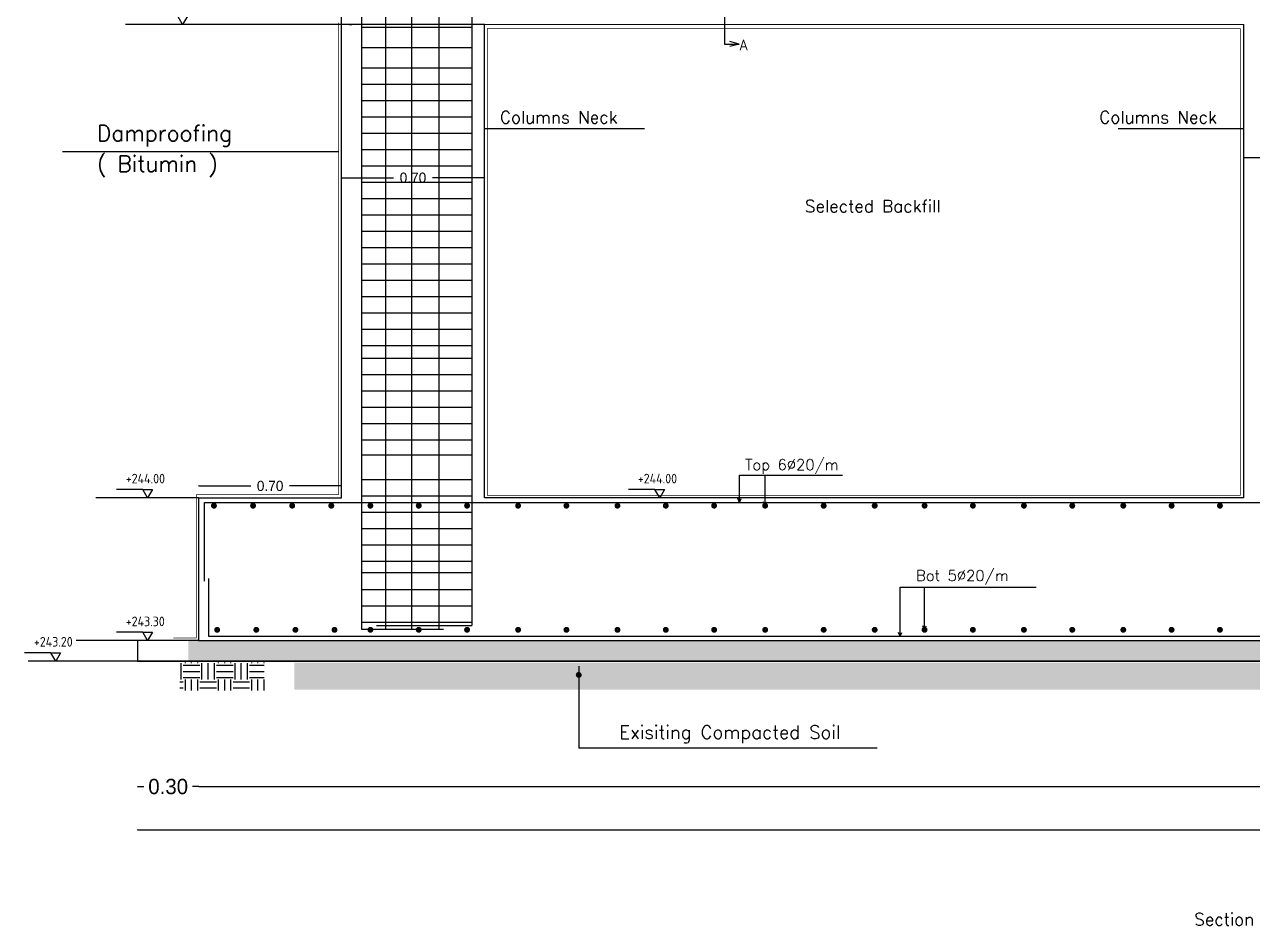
# Model space of a CAD drawing. Extents: x 166525 to 167198, y 178739 to 179747.
# Drawn here: x 166616.67 to 166640.73, y 179470.39 to 179488.05 of the extents above; entities that cross this region are included whole.
import ezdxf
from ezdxf.enums import TextEntityAlignment as Align

# ---------------------------------------------------------------- set-up
doc = ezdxf.new("R2010")
doc.units = 0
doc.header["$MEASUREMENT"] = 0
for name, pattern in [('AUSGEZOGEN', [0]), ('STRICHPUNKT2', [0.7, 0.4, -0.15, 0, -0.15]), ('VONLAYER', [0])]:
    doc.linetypes.add(name, pattern=pattern)
doc.layers.get('0').update_dxf_attribs({"linetype": 'CONTINUOUS'})
doc.layers.get('DEFPOINTS').update_dxf_attribs({"linetype": 'CONTINUOUS'})
for name, color, linetype in [('0371', 4, 'CONTINUOUS'), ('BEAM-DIM', 4, 'CONTINUOUS'), ('BEAM-REIN', 2, 'CONTINUOUS'), ('blinding', 1, 'CONTINUOUS'), ('EBENE0', 7, 'AUSGEZOGEN'), ('found', 6, 'CONTINUOUS'), ('rebar call line', 8, 'CONTINUOUS'), ('REBARS', 2, 'CONTINUOUS'), ('Reinforcement', 10, 'CONTINUOUS'), ('TEXT', 7, 'CONTINUOUS')]:
    doc.layers.add(name, color=color, linetype=linetype)
doc.layers.add('BEAM', color=6, linetype='CONTINUOUS', lineweight=13)
doc.styles.add('ISO8', font='iso8')
doc.styles.add('ROMANS', font='romans.shx')
doc.dimstyles.new('1-25', dxfattribs={"dimtxt": 0.2, "dimasz": 0.01, "dimexe": 0, "dimexo": 0, "dimgap": 0.08, "dimtad": 0, "dimlfac": 0.25, "dimzin": 0, "dimdsep": 46, "dimtxsty": 'Standard', "dimblk1": 'OBLIQUE', "dimblk2": 'OBLIQUE', "dimsah": 1, "dimcen": 0, "dimse1": 1, "dimse2": 1, "dimclrd": 256, "dimclre": 256, "dimclrt": 4, "dimadec": 0, "dimazin": 0, "dimtfac": 5.555556, "dimtix": 1, "dimtofl": 0, "dimtmove": 2, "dimatfit": 3, "dimldrblk": 'OBLIQUE', "dimfxl": 1, "dimtolj": 1, "dimtzin": 0, "dimarcsym": 0})

# ---------------------------------------------------------------- blocks, each defined once
blk = doc.blocks.new('_OBLIQUE')
at = {"color": 0, "linetype": 'ByBlock'}
blk.add_line((-0.5, -0.5), (0.5, 0.5), dxfattribs=at)
blk = doc.blocks.new('*D768')
at = {"linetype": 'Continuous', "lineweight": -2, "transparency": 16777216}
for p, q in [((166620.082, 179479.006), (166621.102, 179479.006)), ((166622.882, 179479.006), (166621.862, 179479.006))]:
    blk.add_line(p, q, dxfattribs=at)
at = {"layer": 'DEFPOINTS', "color": 0, "linetype": 'Continuous', "transparency": 16777216}
for p in [(166620.082, 179479.006), (166620.082, 179478.773), (166622.882, 179478.773)]:
    blk.add_point(p, dxfattribs=at)
at = {"linetype": 'Continuous', "lineweight": -2, "transparency": 16777216, "xscale": 0.01, "yscale": 0.01, "zscale": 0.01, "rotation": 180}
blk.add_blockref('_OBLIQUE', (166620.082, 179479.006), dxfattribs=at)
at = {"linetype": 'Continuous', "lineweight": -2, "transparency": 16777216, "xscale": 0.01, "yscale": 0.01, "zscale": 0.01}
blk.add_blockref('_OBLIQUE', (166622.882, 179479.006), dxfattribs=at)
at = {"color": 4, "linetype": 'Continuous', "transparency": 16777216, "insert": (166621.482, 179479.006), "char_height": 0.2, "attachment_point": 5}
blk.add_mtext('\\A1;0.70', dxfattribs=at)
blk = doc.blocks.new('*D770')
at = {"linetype": 'Continuous', "lineweight": -2, "transparency": 16777216}
for p, q in [((166618.886, 179473.111), (166619.004, 179473.111)), ((166620.082, 179473.111), (166619.964, 179473.111))]:
    blk.add_line(p, q, dxfattribs=at)
at = {"layer": 'DEFPOINTS', "color": 0, "linetype": 'Continuous', "transparency": 16777216}
for p in [(166618.886, 179475.973), (166620.082, 179475.973), (166618.886, 179473.111)]:
    blk.add_point(p, dxfattribs=at)
at = {"linetype": 'Continuous', "lineweight": -2, "transparency": 16777216, "xscale": 0.01, "yscale": 0.01, "zscale": 0.01, "rotation": 180}
blk.add_blockref('_OBLIQUE', (166618.886, 179473.111), dxfattribs=at)
at = {"linetype": 'Continuous', "lineweight": -2, "transparency": 16777216, "xscale": 0.01, "yscale": 0.01, "zscale": 0.01}
blk.add_blockref('_OBLIQUE', (166620.082, 179473.111), dxfattribs=at)
at = {"color": 4, "linetype": 'Continuous', "transparency": 16777216, "insert": (166619.484, 179473.111), "char_height": 0.3, "attachment_point": 5}
blk.add_mtext('\\A1;0.30', dxfattribs=at)
blk = doc.blocks.new('*D780')
at = {"linetype": 'Continuous', "lineweight": -2, "transparency": 16777216}
for p, q in [((166640.564, 179485.447), (166641.578, 179485.447)), ((166643.351, 179485.447), (166642.338, 179485.447))]:
    blk.add_line(p, q, dxfattribs=at)
at = {"layer": 'DEFPOINTS', "color": 0, "linetype": 'Continuous', "transparency": 16777216}
for p in [(166640.564, 179486.007), (166643.351, 179485.884), (166640.564, 179485.447)]:
    blk.add_point(p, dxfattribs=at)
at = {"linetype": 'Continuous', "lineweight": -2, "transparency": 16777216, "xscale": 0.01, "yscale": 0.01, "zscale": 0.01, "rotation": 180}
blk.add_blockref('_OBLIQUE', (166640.564, 179485.447), dxfattribs=at)
at = {"linetype": 'Continuous', "lineweight": -2, "transparency": 16777216, "xscale": 0.01, "yscale": 0.01, "zscale": 0.01}
blk.add_blockref('_OBLIQUE', (166643.351, 179485.447), dxfattribs=at)
at = {"color": 4, "linetype": 'Continuous', "transparency": 16777216, "insert": (166641.958, 179485.447), "char_height": 0.2, "attachment_point": 5}
blk.add_mtext('\\A1;0.70', dxfattribs=at)
blk = doc.blocks.new('*D782')
at = {"linetype": 'Continuous', "lineweight": -2, "transparency": 16777216}
for p, q in [((166622.882, 179485.049), (166623.902, 179485.049)), ((166625.682, 179485.049), (166624.662, 179485.049))]:
    blk.add_line(p, q, dxfattribs=at)
at = {"layer": 'DEFPOINTS', "color": 0, "linetype": 'Continuous', "transparency": 16777216}
for p in [(166622.882, 179485.267), (166622.882, 179485.049), (166625.682, 179485.049)]:
    blk.add_point(p, dxfattribs=at)
at = {"linetype": 'Continuous', "lineweight": -2, "transparency": 16777216, "xscale": 0.01, "yscale": 0.01, "zscale": 0.01, "rotation": 180}
blk.add_blockref('_OBLIQUE', (166622.882, 179485.049), dxfattribs=at)
at = {"linetype": 'Continuous', "lineweight": -2, "transparency": 16777216, "xscale": 0.01, "yscale": 0.01, "zscale": 0.01}
blk.add_blockref('_OBLIQUE', (166625.682, 179485.049), dxfattribs=at)
at = {"color": 4, "linetype": 'Continuous', "transparency": 16777216, "insert": (166624.282, 179485.049), "char_height": 0.2, "attachment_point": 5}
blk.add_mtext('\\A1;0.70', dxfattribs=at)
blk = doc.blocks.new('*D786')
at = {"linetype": 'Continuous', "lineweight": -2, "transparency": 16777216}
for p, q in [((166620.082, 179473.111), (166641.259, 179473.111)), ((166663.697, 179473.111), (166642.519, 179473.111))]:
    blk.add_line(p, q, dxfattribs=at)
at = {"layer": 'DEFPOINTS', "color": 0, "linetype": 'Continuous', "transparency": 16777216}
for p in [(166620.082, 179475.973), (166663.697, 179475.973), (166663.697, 179473.111)]:
    blk.add_point(p, dxfattribs=at)
at = {"linetype": 'Continuous', "lineweight": -2, "transparency": 16777216, "xscale": 0.01, "yscale": 0.01, "zscale": 0.01, "rotation": 180}
blk.add_blockref('_OBLIQUE', (166620.082, 179473.111), dxfattribs=at)
at = {"linetype": 'Continuous', "lineweight": -2, "transparency": 16777216, "xscale": 0.01, "yscale": 0.01, "zscale": 0.01}
blk.add_blockref('_OBLIQUE', (166663.697, 179473.111), dxfattribs=at)
at = {"color": 4, "linetype": 'Continuous', "transparency": 16777216, "insert": (166641.889, 179473.111), "char_height": 0.3, "attachment_point": 5}
blk.add_mtext('\\A1;10.90', dxfattribs=at)
blk = doc.blocks.new('*D845')
at = {"linetype": 'Continuous', "lineweight": -2, "transparency": 16777216}
for p, q in [((166618.886, 179472.262), (166641.337, 179472.262)), ((166664.897, 179472.262), (166642.447, 179472.262))]:
    blk.add_line(p, q, dxfattribs=at)
at = {"layer": 'DEFPOINTS', "color": 0, "linetype": 'Continuous', "transparency": 16777216}
for p in [(166618.886, 179475.773), (166664.897, 179475.773), (166664.897, 179472.262)]:
    blk.add_point(p, dxfattribs=at)
at = {"linetype": 'Continuous', "lineweight": -2, "transparency": 16777216, "xscale": 0.01, "yscale": 0.01, "zscale": 0.01, "rotation": 180}
blk.add_blockref('_OBLIQUE', (166618.886, 179472.262), dxfattribs=at)
at = {"linetype": 'Continuous', "lineweight": -2, "transparency": 16777216, "xscale": 0.01, "yscale": 0.01, "zscale": 0.01}
blk.add_blockref('_OBLIQUE', (166664.897, 179472.262), dxfattribs=at)
at = {"color": 4, "linetype": 'Continuous', "transparency": 16777216, "insert": (166641.892, 179472.262), "char_height": 0.3, "attachment_point": 5}
blk.add_mtext('\\A1;11.50', dxfattribs=at)

msp = doc.modelspace()

# ---------------------------------------------------------------- hatches: boundary and pattern name
at = {"linetype": 'Continuous'}
h = msp.add_hatch(dxfattribs=at)
h.set_pattern_fill('AR-CONC', color=8, scale=0.1, style=0)
h.set_pattern_definition([(50, (0, 0), (0.7172601826, -0.062752135), [0.075, -0.825]), (355, (0, 0), (-0.1387513336, 0.7521921337), [0.06, -0.66]), (100.4514, (0.0598, -0.0052), (0.5785093817, 0.689439542), [0.06374019, -0.701142112]), (46.1842, (0, 0.2), (1.0672410486, -0.1655190143), [0.1125, -1.2375]), (96.6356, (0.0889, 0.1862), (0.9346627055, 0.974117871), [0.095610288, -1.051713]), (351.1842, (0, 0.2), (0.934661945, 0.974118601), [0.09, -0.99]), (21, (0.1, 0.15), (0.5969070521, -0.4026188907), [0.075, -0.825]), (326, (0.1, 0.15), (0.243315332, 0.725150045), [0.06, -0.66]), (71.4514, (0.14974, 0.11645), (0.8402226286, 0.3225304967), [0.06374019, -0.701142112]), (37.5, (0, 0), (0.01215985532, 0.33289385383), [0, -0.652, 0, -0.67, 0, -0.6625]), (7.5, (0, 0), (0.26306953744, 0.3944117119), [0, -0.382, 0, -0.637, 0, -0.2525]), (327.5, (-0.223, 0), (0.53382243617, -0.02255487173), [0, -0.25, 0, -0.78, 0, -1.035]), (317.5, (-0.323, 0), (0.5831861693, 0.1001049823), [0, -0.325, 0, -0.518, 0, -0.735])])
h.paths.add_polyline_path([(166663.8972, 179475.97318), (166663.4972, 179475.97318), (166620.28151, 179475.97318), (166619.88151, 179475.97318), (166619.88151, 179475.57318), (166663.8972, 179475.57318)])
h = msp.add_hatch(dxfattribs=at)
h.set_pattern_fill('EARTH', color=8, scale=1.3, style=0)
h.set_pattern_definition([(0, (-996.6954, -7.62607), (0.325, 0.325), [0.325, -0.325]), (0, (-996.6954, -7.5042), (0.325, 0.325), [0.325, -0.325]), (0, (-996.6954, -7.38232), (0.325, 0.325), [0.325, -0.325]), (90, (-996.65477, -7.3417), (-0.325, 0.325), [0.325, -0.325]), (90, (-996.5329, -7.3417), (-0.325, 0.325), [0.325, -0.325]), (90, (-996.41102, -7.3417), (-0.325, 0.325), [0.325, -0.325])])
h.paths.add_polyline_path([(166621.36852, 179475.54654), (166619.71196, 179475.54654), (166619.71196, 179474.99242), (166621.36852, 179474.99242)])
h = msp.add_hatch(dxfattribs=at)
h.set_pattern_fill('EARTH', color=8, scale=1.3, style=0)
h.set_pattern_definition([(0, (-995.65346, 1.22224), (0.325, 0.325), [0.325, -0.325]), (0, (-995.65346, 1.3441), (0.325, 0.325), [0.325, -0.325]), (0, (-995.65346, 1.466), (0.325, 0.325), [0.325, -0.325]), (90, (-995.61283, 1.5066), (-0.325, 0.325), [0.325, -0.325]), (90, (-995.49096, 1.5066), (-0.325, 0.325), [0.325, -0.325]), (90, (-995.36908, 1.5066), (-0.325, 0.325), [0.325, -0.325])])
h.paths.add_polyline_path([(166663.39962, 179475.54321), (166621.95384, 179475.54321), (166621.95384, 179475.00924), (166663.39962, 179475.00924)])

# ---------------------------------------------------------------- linework, layer by layer
at = {"color": 8, "linetype": 'Continuous'}
for p, q in [((166630.39004, 179490.88213), (166630.39004, 179487.67047)), ((166625.68151, 179488.05318), (166618.64875, 179488.05318)), ((166630.39004, 179487.67047), (166630.67688, 179487.67047)), ((166630.67688, 179487.67047), (166630.49397, 179487.71926)), ((166630.67688, 179487.67047), (166630.49397, 179487.62169)), ((166628.81946, 179486.0073), (166625.68151, 179486.0073)), ((166640.56435, 179486.0073), (166638.10358, 179486.0073)), ((166630.68374, 179478.68216), (166630.68374, 179479.22056)), ((166630.68374, 179479.22056), (166632.6996, 179479.22056)), ((166631.18367, 179478.61862), (166631.18367, 179479.22056)), ((166620.08151, 179478.77318), (166618.0645, 179478.77318)), ((166630.68374, 179478.68216), (166630.65083, 179478.75979)), ((166630.68374, 179478.68216), (166630.71665, 179478.75979)), ((166631.18367, 179478.61862), (166631.15076, 179478.69625)), ((166631.18367, 179478.61862), (166631.21658, 179478.69625)), ((166633.83094, 179476.05767), (166633.83094, 179477.02085)), ((166633.83094, 179477.02085), (166636.49694, 179477.02085)), ((166634.30829, 179476.18558), (166634.30829, 179477.02085)), ((166634.30829, 179476.18558), (166634.27538, 179476.26321)), ((166634.30829, 179476.18558), (166634.3412, 179476.26321)), ((166620.08151, 179475.97318), (166617.68056, 179475.97318)), ((166633.83094, 179476.05767), (166633.79803, 179476.1353)), ((166633.83094, 179476.05767), (166633.86385, 179476.1353)), ((166618.8859, 179475.57318), (166616.74045, 179475.57318)), ((166627.53053, 179475.47113), (166627.53053, 179473.86759)), ((166633.37923, 179473.86759), (166627.53053, 179473.86759))]:
    msp.add_line(p, q, dxfattribs=at)
at = {"color": 2, "linetype": 'Continuous'}
msp.add_line((166622.48151, 179475.57318), (166621.73306, 179475.57318), dxfattribs=at)
at = {"color": 2, "linetype": 'STRICHPUNKT2', "const_width": 0.012}
for points in [[(166622.82384, 179478.83402), (166622.82384, 179488.08883)], [(166625.73708, 179487.97876), (166625.73708, 179478.82419), (166640.4943, 179478.82419), (166640.4943, 179487.96996)], [(166625.73708, 179487.97876), (166640.4943, 179487.97876)], [(166620.03599, 179478.83402), (166620.03599, 179478.83402), (166620.03599, 179478.83402), (166620.03599, 179478.83402), (166620.03599, 179478.83402), (166620.03599, 179476.02289), (166619.58791, 179476.02289), (166619.78167, 179476.02289)], [(166620.03599, 179478.83402), (166622.82384, 179478.83402)]]:
    msp.add_lwpolyline(points, dxfattribs=at)
at = {"layer": 'BEAM'}
msp.add_line((166640.56435, 179488.05318), (166625.68151, 179488.05318), dxfattribs=at)
at = {"layer": 'BEAM-REIN', "const_width": 0.05472}
for points in [[(166620.35077, 179478.61862, 1), (166620.41125, 179478.61862, 1)], [(166621.11745, 179478.61862, 1), (166621.17793, 179478.61862, 1)], [(166621.88412, 179478.61862, 1), (166621.9446, 179478.61862, 1)], [(166622.6508, 179478.61862, 1), (166622.71128, 179478.61862, 1)], [(166623.41747, 179478.61862, 1), (166623.47795, 179478.61862, 1)], [(166624.36466, 179478.61862, 1), (166624.42514, 179478.61862, 1)], [(166625.31185, 179478.61862, 1), (166625.37233, 179478.61862, 1)], [(166626.31185, 179478.61862, 1), (166626.37233, 179478.61862, 1)], [(166627.25905, 179478.61862, 1), (166627.31953, 179478.61862, 1)], [(166628.25905, 179478.61862, 1), (166628.31953, 179478.61862, 1)], [(166629.20624, 179478.61862, 1), (166629.26672, 179478.61862, 1)], [(166630.15343, 179478.61862, 1), (166630.21391, 179478.61862, 1)], [(166631.15343, 179478.61862, 1), (166631.21391, 179478.61862, 1)], [(166632.30062, 179478.61862, 1), (166632.3611, 179478.61862, 1)], [(166633.30062, 179478.61862, 1), (166633.3611, 179478.61862, 1)], [(166634.27805, 179478.61862, 1), (166634.33853, 179478.61862, 1)], [(166635.22524, 179478.61862, 1), (166635.28572, 179478.61862, 1)], [(166636.22524, 179478.61862, 1), (166636.28572, 179478.61862, 1)], [(166637.17243, 179478.61862, 1), (166637.23291, 179478.61862, 1)], [(166638.17243, 179478.61862, 1), (166638.23291, 179478.61862, 1)], [(166639.11962, 179478.61862, 1), (166639.1801, 179478.61862, 1)], [(166640.06681, 179478.61862, 1), (166640.12729, 179478.61862, 1)], [(166620.41402, 179476.18558, 1), (166620.4745, 179476.18558, 1)], [(166621.1807, 179476.18558, 1), (166621.24118, 179476.18558, 1)], [(166621.94738, 179476.18558, 1), (166622.00786, 179476.18558, 1)], [(166622.71405, 179476.18558, 1), (166622.77453, 179476.18558, 1)], [(166623.41747, 179476.18558, 1), (166623.47795, 179476.18558, 1)], [(166624.36466, 179476.18558, 1), (166624.42514, 179476.18558, 1)], [(166625.31185, 179476.18558, 1), (166625.37233, 179476.18558, 1)], [(166626.31185, 179476.18558, 1), (166626.37233, 179476.18558, 1)], [(166627.25905, 179476.18558, 1), (166627.31953, 179476.18558, 1)], [(166628.25905, 179476.18558, 1), (166628.31953, 179476.18558, 1)], [(166629.20624, 179476.18558, 1), (166629.26672, 179476.18558, 1)], [(166630.15343, 179476.18558, 1), (166630.21391, 179476.18558, 1)], [(166631.15343, 179476.18558, 1), (166631.21391, 179476.18558, 1)], [(166632.30062, 179476.18558, 1), (166632.3611, 179476.18558, 1)], [(166633.30062, 179476.18558, 1), (166633.3611, 179476.18558, 1)], [(166634.27805, 179476.18558, 1), (166634.33853, 179476.18558, 1)], [(166635.22524, 179476.18558, 1), (166635.28572, 179476.18558, 1)], [(166636.22524, 179476.18558, 1), (166636.28572, 179476.18558, 1)], [(166637.17243, 179476.18558, 1), (166637.23291, 179476.18558, 1)], [(166638.17243, 179476.18558, 1), (166638.23291, 179476.18558, 1)], [(166639.11962, 179476.18558, 1), (166639.1801, 179476.18558, 1)], [(166640.06681, 179476.18558, 1), (166640.12729, 179476.18558, 1)]]:
    msp.add_lwpolyline(points, format="xyb", close=True, dxfattribs=at)
at = {"layer": 'BEAM-REIN', "color": 1, "const_width": 0.05472}
msp.add_lwpolyline([(166627.50029, 179475.30076, 1), (166627.56077, 179475.30076, 1)], format="xyb", close=True, dxfattribs=at)
at = {"layer": 'blinding'}
for p, q in [((166618.8859, 179475.97318), (166618.8859, 179475.57318)), ((166620.08151, 179475.97318), (166618.8859, 179475.97318)), ((166618.8859, 179475.57318), (166664.89729, 179475.57318)), ((166664.89729, 179475.57318), (166618.8859, 179475.57318))]:
    msp.add_line(p, q, dxfattribs=at)
at = {"layer": 'EBENE0', "color": 3, "linetype": 'AUSGEZOGEN'}
for p, q in [((166619.76526, 179488.05318), (166619.67076, 179488.21686)), ((166619.85976, 179488.21686), (166619.76526, 179488.05318)), ((166618.98653, 179478.93686), (166618.46991, 179478.93686)), ((166619.08103, 179478.77318), (166618.98653, 179478.93686)), ((166618.98653, 179478.93686), (166619.17553, 179478.93686)), ((166619.17553, 179478.93686), (166619.08103, 179478.77318)), ((166629.02248, 179478.93686), (166628.50585, 179478.93686)), ((166629.11698, 179478.77318), (166629.02248, 179478.93686)), ((166629.02248, 179478.93686), (166629.21148, 179478.93686)), ((166629.21148, 179478.93686), (166629.11698, 179478.77318)), ((166618.98653, 179476.13686), (166618.46991, 179476.13686)), ((166619.08103, 179475.97318), (166618.98653, 179476.13686)), ((166618.98653, 179476.13686), (166619.17553, 179476.13686)), ((166619.17553, 179476.13686), (166619.08103, 179475.97318)), ((166617.18606, 179475.73686), (166616.66943, 179475.73686)), ((166617.28056, 179475.57318), (166617.18606, 179475.73686)), ((166617.18606, 179475.73686), (166617.37506, 179475.73686)), ((166617.37506, 179475.73686), (166617.28056, 179475.57318))]:
    msp.add_line(p, q, dxfattribs=at)
at = {"layer": 'found'}
for p, q in [((166622.88151, 179488.05318), (166622.88151, 179490.05318)), ((166622.88151, 179478.77318), (166622.88151, 179488.05318)), ((166623.08151, 179488.05318), (166622.88151, 179488.05318)), ((166623.03151, 179488.05318), (166623.08151, 179488.05318)), ((166625.68151, 179478.77318), (166625.68151, 179488.05318)), ((166640.56435, 179478.77318), (166640.56435, 179488.05318)), ((166620.08151, 179478.77318), (166620.08151, 179475.97318)), ((166620.08151, 179478.77318), (166622.88151, 179478.77318)), ((166640.56435, 179478.77318), (166625.68151, 179478.77318)), ((166620.08151, 179475.97318), (166663.6972, 179475.97318))]:
    msp.add_line(p, q, dxfattribs=at)
at = {"layer": 'rebar call line'}
msp.add_line((166622.82384, 179485.55464), (166617.41217, 179485.55464), dxfattribs=at)
at = {"layer": 'REBARS'}
for p, q in [((166624.25159, 179503.67663), (166624.25159, 179476.20116)), ((166623.27176, 179503.57952), (166623.27176, 179476.20116)), ((166623.7451, 179503.57952), (166623.7451, 179476.20116)), ((166624.7859, 179503.58195), (166624.7859, 179476.20116)), ((166625.43825, 179503.58195), (166625.43825, 179476.26972)), ((166620.19574, 179477.14044), (166620.19574, 179478.68216)), ((166620.19574, 179478.68216), (166663.44316, 179478.68216)), ((166620.27178, 179477.19397), (166620.27178, 179476.05767)), ((166623.56419, 179476.26972), (166625.43825, 179476.26972)), ((166620.27178, 179476.05767), (166663.49385, 179476.05767)), ((166623.27176, 179476.20116), (166624.87871, 179476.20116))]:
    msp.add_line(p, q, dxfattribs=at)
at = {"layer": 'Reinforcement', "linetype": 'VONLAYER'}
for p, q in [((166623.27176, 179488.00275), (166625.43825, 179488.00275)), ((166623.27176, 179488.00275), (166625.43825, 179488.00275)), ((166623.27176, 179487.60438), (166625.43825, 179487.60438)), ((166623.27176, 179487.20275), (166625.43825, 179487.20275)), ((166623.27176, 179486.88275), (166625.43825, 179486.88275)), ((166623.27176, 179486.56275), (166625.43825, 179486.56275)), ((166623.27176, 179486.24275), (166625.43825, 179486.24275)), ((166623.27176, 179485.92275), (166625.43825, 179485.92275)), ((166623.27176, 179485.92275), (166625.43825, 179485.92275)), ((166623.27176, 179485.60275), (166625.43825, 179485.60275)), ((166623.27176, 179485.28275), (166625.43825, 179485.28275)), ((166623.27176, 179484.96275), (166625.43825, 179484.96275)), ((166623.27176, 179484.64275), (166625.43825, 179484.64275)), ((166623.27176, 179484.32275), (166625.43825, 179484.32275)), ((166623.27176, 179484.00275), (166625.43825, 179484.00275)), ((166623.27176, 179483.68275), (166625.43825, 179483.68275)), ((166623.27176, 179483.36275), (166625.43825, 179483.36275)), ((166623.27176, 179483.04275), (166625.43825, 179483.04275)), ((166623.27176, 179482.72275), (166625.43825, 179482.72275)), ((166623.27176, 179482.40275), (166625.43825, 179482.40275)), ((166623.27176, 179482.08275), (166625.43825, 179482.08275)), ((166623.27176, 179481.76275), (166625.43825, 179481.76275)), ((166623.27176, 179481.51078), (166625.43825, 179481.51078)), ((166623.27176, 179481.19078), (166625.43825, 179481.19078)), ((166623.27176, 179480.87078), (166625.43825, 179480.87078)), ((166623.27176, 179480.55078), (166625.43825, 179480.55078)), ((166623.27176, 179480.23078), (166625.43825, 179480.23078)), ((166623.27176, 179479.91078), (166625.43825, 179479.91078)), ((166623.27176, 179479.61544), (166625.43825, 179479.61544)), ((166623.27176, 179479.61544), (166625.43825, 179479.61544)), ((166623.27176, 179479.13452), (166625.43825, 179479.13452)), ((166623.27176, 179478.81452), (166625.43825, 179478.81452)), ((166623.27176, 179478.49452), (166625.43825, 179478.49452)), ((166623.27176, 179478.17452), (166625.43825, 179478.17452)), ((166623.27176, 179478.17452), (166625.43825, 179478.17452)), ((166623.27176, 179477.85452), (166625.43825, 179477.85452)), ((166623.27176, 179477.53452), (166625.43825, 179477.53452)), ((166623.27176, 179477.30781), (166625.43825, 179477.30781)), ((166623.27176, 179476.97452), (166625.43825, 179476.97452)), ((166623.27176, 179476.65452), (166625.43825, 179476.65452)), ((166623.27176, 179476.65452), (166625.43825, 179476.65452)), ((166623.27176, 179476.33452), (166624.64098, 179476.33452)), ((166623.27734, 179476.33452), (166625.43825, 179476.33452))]:
    msp.add_line(p, q, dxfattribs=at)

# ---------------------------------------------------------------- texts
at = {"layer": '0371', "color": 6, "style": 'ROMANS'}
msp.add_text('Exisiting Compacted Soil', height=0.26, dxfattribs=at).set_placement((166632.65959, 179474.17665), align=Align.MIDDLE_RIGHT)
at = {"layer": 'BEAM-DIM', "style": 'ROMANS'}
for s, height, p in [('A', 0.2, (166630.68568, 179487.55083)), ('Damproofing', 0.312, (166618.08996, 179485.766)), ('( Bitumin )', 0.312, (166618.08996, 179485.1671)), ('Top 6%%C20/m', 0.2118577, (166630.78999, 179479.31692)), ('Bot 5%%C20/m', 0.2118577, (166634.14198, 179477.14312))]:
    msp.add_text(s, height=height, dxfattribs=at).set_placement(p)
at = {"layer": 'EBENE0', "color": 3, "style": 'ISO8'}
for s, p in [('+244.00', (166618.6528, 179479.05574)), ('+244.00', (166628.68874, 179479.05574)), ('+243.30', (166618.6528, 179476.25574)), ('+243.20', (166616.85232, 179475.85574))]:
    msp.add_text(s, height=0.189, dxfattribs=at).set_placement(p)
at = {"layer": 'TEXT', "style": 'ROMANS'}
for s, p in [('Columns Neck', (166625.98786, 179486.11592, 178.56)), ('Columns Neck', (166637.73276, 179486.11592, 178.56)), ('Selected Backfill', (166631.96562, 179484.37205, 178.56)), ('Section in Raft Foundation', (166639.59469, 179470.38845, 178.56))]:
    msp.add_text(s, height=0.24, dxfattribs=at).set_placement(p)

# ---------------------------------------------------------------- dimensions: what is measured, and where the dimension line sits
at = {"color": 2, "linetype": 'Continuous'}
for base, p1, p2, picture, middle in [((166640.56435, 179485.44723), (166643.35097, 179485.88381), (166640.56435, 179486.0073), '*D780', (166641.95766, 179485.44723)), ((166622.88151, 179485.04924), (166625.68151, 179485.04924), (166622.88151, 179485.26695), '*D782', (166624.28151, 179485.04924)), ((166620.08151, 179479.00552), (166622.88151, 179478.77318), (166620.08151, 179478.77318), '*D768', (166621.48151, 179479.00552))]:
    dim = msp.add_linear_dim(base=base, p1=p1, p2=p2, dimstyle='1-25', dxfattribs=at)
    dim.commit()
    dim.dimension.update_dxf_attribs({"geometry": picture, "text_midpoint": middle})
for base, p1, p2, picture, middle in [((166618.8859, 179473.11104), (166620.08151, 179475.97318), (166618.8859, 179475.97318), '*D770', (166619.48371, 179473.11104)), ((166663.6972, 179473.11104), (166620.08151, 179475.97318), (166663.6972, 179475.97318), '*D786', (166641.88935, 179473.11104)), ((166664.89729, 179472.26172), (166618.8859, 179475.77318), (166664.89729, 179475.77318), '*D845', (166641.8916, 179472.26172))]:
    dim = msp.add_linear_dim(base=base, p1=p1, p2=p2, dimstyle='1-25', override={"dimtxt": 0.3}, dxfattribs=at)
    dim.commit()
    dim.dimension.update_dxf_attribs({"geometry": picture, "text_midpoint": middle})

doc.saveas('drawing.dxf')
